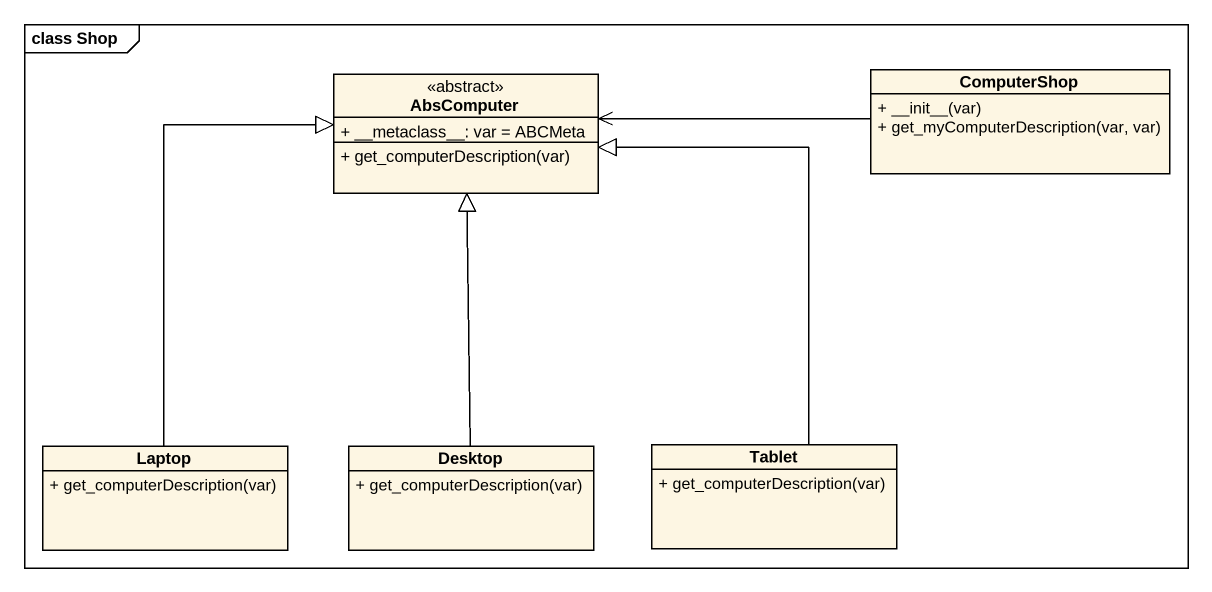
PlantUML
@startuml
mainframe class Shop
hide circle
hide empty members
skinparam classAttributeIconSize 0
class AbsComputer <<abstract>> {
  + ~__metaclass~__: var = ABCMeta
  + get_computerDescription(var)
}
class ComputerShop {
  + ~__init~__(var)
  + get_myComputerDescription(var, var)
}
class Laptop {
  + get_computerDescription(var)
}
class Desktop {
  + get_computerDescription(var)
}
class Tablet {
  + get_computerDescription(var)
}
ComputerShop -left-> AbsComputer
Laptop -up-|> AbsComputer
Desktop -up-|> AbsComputer
Tablet -up-|> AbsComputer
@enduml
